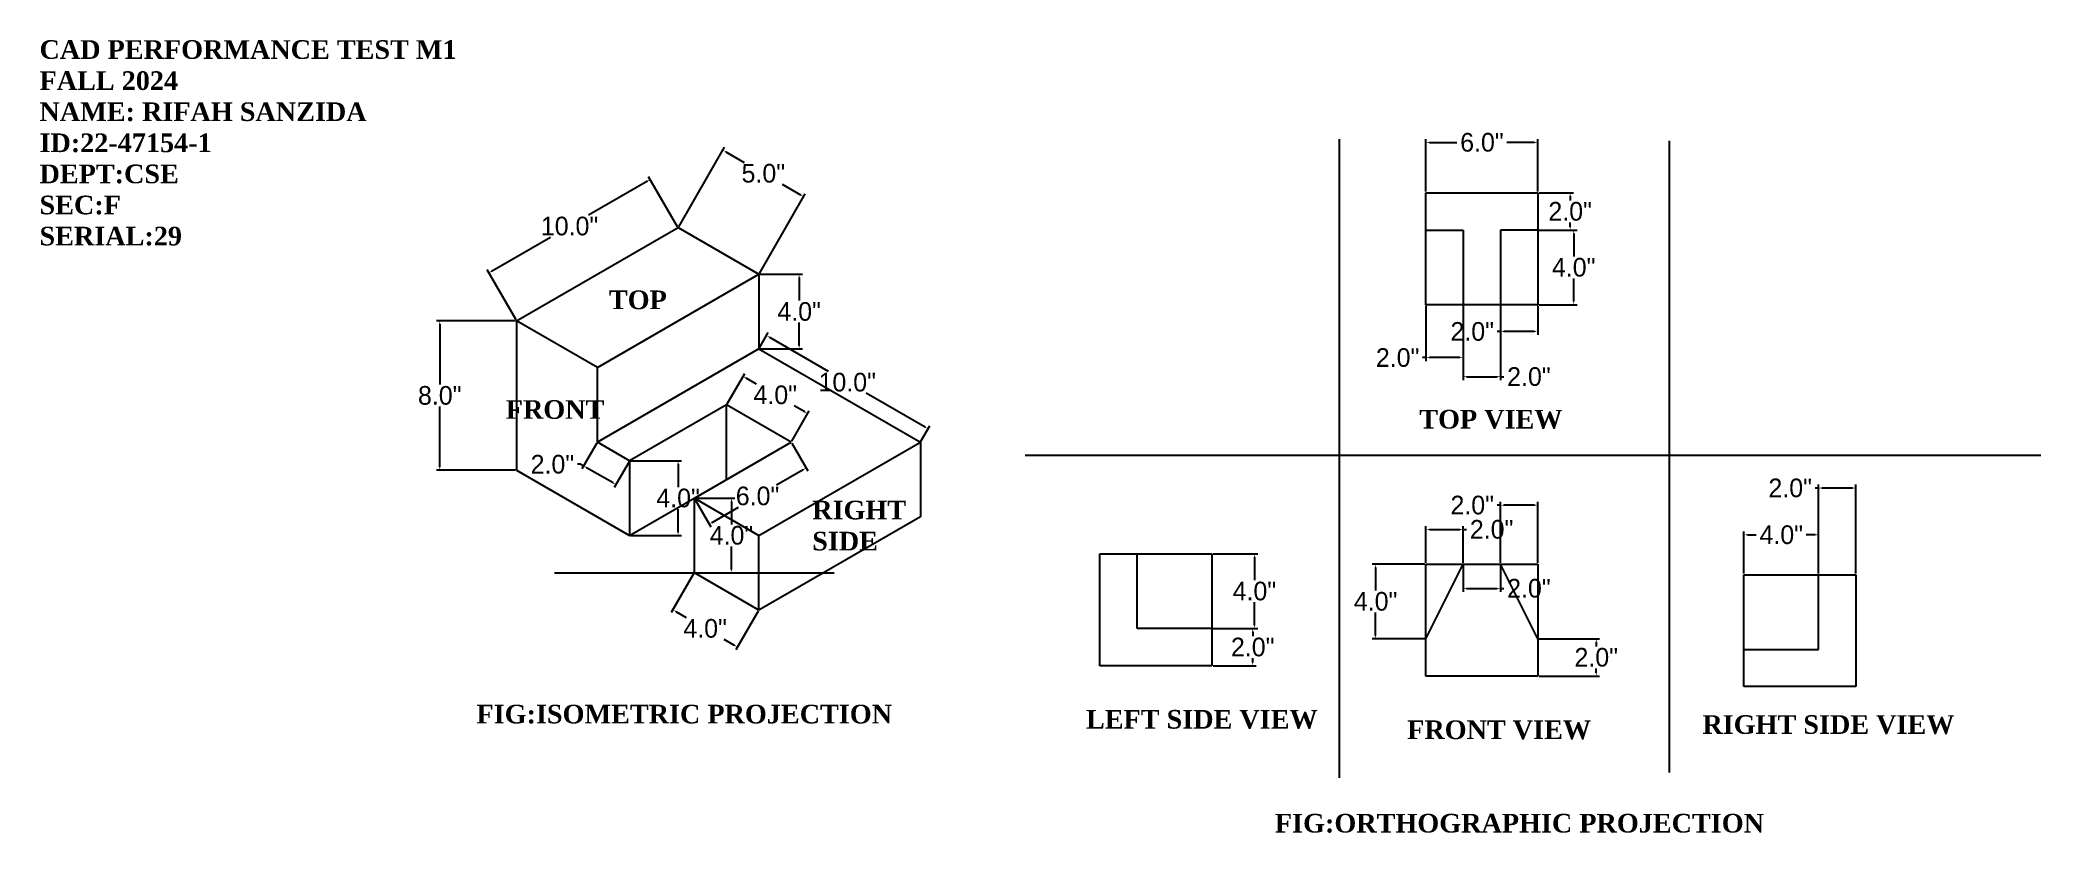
# Model space of a CAD drawing. Header units: inches. Extents: x 4 to 111, y 3 to 45.
import ezdxf

# ---------------------------------------------------------------- set-up
doc = ezdxf.new("R2010")
doc.units = ezdxf.units.IN
doc.header["$MEASUREMENT"] = 0
doc.dimstyles.get("Standard").update_dxf_attribs({"dimtxt": 1, "dimasz": 0.18, "dimexe": 0.18, "dimexo": 0.0625, "dimgap": 0.09, "dimtad": 0, "dimtih": 1, "dimtoh": 1, "dimdec": 1, "dimzin": 0, "dimdsep": 46, "dimlunit": 3, "dimtxsty": 'Standard', "dimcen": 0.09, "dimclrt": 6, "dimadec": 0, "dimazin": 0, "dimtfac": 1, "dimtdec": 1, "dimtofl": 0, "dimtmove": 0, "dimatfit": 3, "dimfxl": 1, "dimtolj": 1, "dimtzin": 0, "dimarcsym": 0})

# ---------------------------------------------------------------- blocks, each defined once
blk = doc.blocks.new('*D2')
at = {"color": 0, "lineweight": -2}
for p, q in [((36.36, 37.59), (33.21, 35.77)), ((37.98, 35.15), (36.43, 37.83)), ((28.01, 32.77), (31.17, 34.59)), ((29.32, 30.15), (27.77, 32.83))]:
    blk.add_line(p, q, dxfattribs=at)
at = {"color": 0}
for points in [[(36.35, 37.61), (36.38, 37.56), (36.52, 37.68)], [(28, 32.79), (28.03, 32.74), (27.86, 32.68)]]:
    blk.add_solid(points, dxfattribs=at)
at = {"layer": 'Defpoints', "color": 0}
for p in [(38.01, 35.1), (27.86, 32.68), (29.35, 30.1)]:
    blk.add_point(p, dxfattribs=at)
at = {"color": 6, "insert": (32.19, 35.18), "char_height": 1, "attachment_point": 5}
blk.add_mtext('\\A1;10.0"', dxfattribs=at)
blk = doc.blocks.new('*D4')
at = {"color": 0, "lineweight": -2}
for p, q in [((29.29, 30.1), (25.05, 30.1)), ((25.23, 29.92), (25.23, 26.69)), ((25.23, 22.28), (25.23, 25.51)), ((29.29, 22.1), (25.05, 22.1))]:
    blk.add_line(p, q, dxfattribs=at)
at = {"color": 0}
for points in [[(25.2, 29.92), (25.26, 29.92), (25.23, 30.1)], [(25.2, 22.28), (25.26, 22.28), (25.23, 22.1)]]:
    blk.add_solid(points, dxfattribs=at)
at = {"layer": 'Defpoints', "color": 0}
for p in [(25.23, 30.1), (29.35, 30.1), (29.35, 22.1)]:
    blk.add_point(p, dxfattribs=at)
at = {"color": 6, "insert": (25.23, 26.1), "char_height": 1, "attachment_point": 5}
blk.add_mtext('\\A1;8.0"', dxfattribs=at)
blk = doc.blocks.new('*D5')
at = {"color": 0, "lineweight": -2}
for p, q in [((42.4, 32.6), (44.68, 32.6)), ((44.5, 32.42), (44.5, 31.19)), ((44.5, 28.78), (44.5, 30.01)), ((42.4, 28.6), (44.68, 28.6))]:
    blk.add_line(p, q, dxfattribs=at)
at = {"color": 0}
for points in [[(44.47, 32.42), (44.53, 32.42), (44.5, 32.6)], [(44.47, 28.78), (44.53, 28.78), (44.5, 28.6)]]:
    blk.add_solid(points, dxfattribs=at)
at = {"layer": 'Defpoints', "color": 0}
for p in [(42.34, 32.6), (44.5, 32.6), (42.34, 28.6)]:
    blk.add_point(p, dxfattribs=at)
at = {"color": 6, "insert": (44.5, 30.6), "char_height": 1, "attachment_point": 5}
blk.add_mtext('\\A1;4.0"', dxfattribs=at)
blk = doc.blocks.new('*D6')
at = {"color": 0, "lineweight": -2}
for p, q in [((42.37, 28.65), (42.84, 29.47)), ((42.91, 29.22), (46.06, 27.4)), ((51.26, 24.4), (48.1, 26.22)), ((51.03, 23.65), (51.5, 24.47))]:
    blk.add_line(p, q, dxfattribs=at)
at = {"color": 0}
for points in [[(42.92, 29.25), (42.89, 29.2), (42.75, 29.31)], [(51.27, 24.43), (51.24, 24.38), (51.41, 24.31)]]:
    blk.add_solid(points, dxfattribs=at)
at = {"layer": 'Defpoints', "color": 0}
for p in [(42.75, 29.31), (42.34, 28.6), (51, 23.6)]:
    blk.add_point(p, dxfattribs=at)
at = {"color": 6, "insert": (47.08, 26.81), "char_height": 1, "attachment_point": 5}
blk.add_mtext('\\A1;10.0"', dxfattribs=at)
blk = doc.blocks.new('*D7')
at = {"color": 0, "lineweight": -2}
for p, q in [((38.84, 16.54), (37.64, 14.46)), ((37.89, 14.52), (38.44, 14.2)), ((42.31, 14.54), (41.1, 12.46)), ((41.04, 12.7), (40.48, 13.02))]:
    blk.add_line(p, q, dxfattribs=at)
at = {"color": 0}
for points in [[(37.9, 14.55), (37.87, 14.5), (37.73, 14.61)], [(41.05, 12.73), (41.02, 12.68), (41.19, 12.61)]]:
    blk.add_solid(points, dxfattribs=at)
at = {"layer": 'Defpoints', "color": 0}
for p in [(38.88, 16.6), (37.73, 14.61), (42.34, 14.6)]:
    blk.add_point(p, dxfattribs=at)
at = {"color": 6, "insert": (39.46, 13.61), "char_height": 1, "attachment_point": 5}
blk.add_mtext('\\A1;4.0"', dxfattribs=at)
blk = doc.blocks.new('*D8')
at = {"color": 0, "lineweight": -2}
for p, q in [((38.94, 20.6), (41.05, 20.6)), ((40.87, 20.42), (40.87, 19.19)), ((40.87, 16.78), (40.87, 18.01)), ((38.94, 16.6), (41.05, 16.6))]:
    blk.add_line(p, q, dxfattribs=at)
at = {"color": 0}
for points in [[(40.84, 20.42), (40.9, 20.42), (40.87, 20.6)], [(40.84, 16.78), (40.9, 16.78), (40.87, 16.6)]]:
    blk.add_solid(points, dxfattribs=at)
at = {"layer": 'Defpoints', "color": 0}
for p in [(38.88, 20.6), (40.87, 20.6), (38.88, 16.6)]:
    blk.add_point(p, dxfattribs=at)
at = {"color": 6, "insert": (40.87, 18.6), "char_height": 1, "attachment_point": 5}
blk.add_mtext('\\A1;4.0"', dxfattribs=at)
blk = doc.blocks.new('*D9')
at = {"color": 0, "lineweight": -2}
for p, q in [((44.1, 23.54), (44.96, 22.06)), ((44.71, 22.12), (43.29, 21.3)), ((38.91, 20.54), (39.76, 19.06)), ((39.83, 19.3), (41.25, 20.12))]:
    blk.add_line(p, q, dxfattribs=at)
at = {"color": 0}
for points in [[(44.7, 22.15), (44.73, 22.1), (44.87, 22.21)], [(39.82, 19.33), (39.85, 19.28), (39.67, 19.21)]]:
    blk.add_solid(points, dxfattribs=at)
at = {"layer": 'Defpoints', "color": 0}
for p in [(44.07, 23.6), (38.88, 20.6), (39.67, 19.21)]:
    blk.add_point(p, dxfattribs=at)
at = {"color": 6, "insert": (42.27, 20.71), "char_height": 1, "attachment_point": 5}
blk.add_mtext('\\A1;6.0"', dxfattribs=at)
blk = doc.blocks.new('*D11')
at = {"color": 0, "lineweight": -2}
for p, q in [((33.65, 23.54), (32.85, 22.17)), ((35.38, 22.54), (34.58, 21.17)), ((32.79, 22.41), (32.61, 22.41)), ((32.94, 22.32), (32.79, 22.41)), ((34.52, 21.41), (33.1, 22.23))]:
    blk.add_line(p, q, dxfattribs=at)
at = {"color": 0}
for points in [[(33.11, 22.26), (33.08, 22.21), (32.94, 22.32)], [(34.53, 21.44), (34.5, 21.39), (34.67, 21.32)]]:
    blk.add_solid(points, dxfattribs=at)
at = {"layer": 'Defpoints', "color": 0}
for p in [(33.68, 23.6), (35.41, 22.6), (32.94, 22.32)]:
    blk.add_point(p, dxfattribs=at)
at = {"color": 6, "insert": (31.27, 22.41), "char_height": 1, "attachment_point": 5}
blk.add_mtext('\\A1;2.0"', dxfattribs=at)
blk = doc.blocks.new('*D12')
at = {"color": 0, "lineweight": -2}
for p, q in [((40.64, 25.65), (41.58, 27.28)), ((41.65, 27.04), (42.2, 26.72)), ((44.1, 23.65), (45.04, 25.28)), ((44.8, 25.22), (44.24, 25.54))]:
    blk.add_line(p, q, dxfattribs=at)
at = {"color": 0}
for points in [[(41.66, 27.06), (41.63, 27.01), (41.49, 27.13)], [(44.81, 25.24), (44.78, 25.19), (44.95, 25.13)]]:
    blk.add_solid(points, dxfattribs=at)
at = {"layer": 'Defpoints', "color": 0}
for p in [(40.61, 25.6), (44.95, 25.13), (44.07, 23.6)]:
    blk.add_point(p, dxfattribs=at)
at = {"color": 6, "insert": (43.22, 26.13), "char_height": 1, "attachment_point": 5}
blk.add_mtext('\\A1;4.0"', dxfattribs=at)
blk = doc.blocks.new('*D13')
at = {"color": 0, "lineweight": -2}
for p, q in [((78.11, 37.03), (78.11, 39.85)), ((84.11, 37.03), (84.11, 39.85)), ((78.29, 39.67), (79.77, 39.67)), ((83.93, 39.67), (82.45, 39.67))]:
    blk.add_line(p, q, dxfattribs=at)
at = {"color": 0}
for points in [[(78.29, 39.7), (78.29, 39.64), (78.11, 39.67)], [(83.93, 39.7), (83.93, 39.64), (84.11, 39.67)]]:
    blk.add_solid(points, dxfattribs=at)
at = {"layer": 'Defpoints', "color": 0}
for p in [(78.11, 39.67), (78.11, 36.97), (84.11, 36.97)]:
    blk.add_point(p, dxfattribs=at)
at = {"color": 6, "insert": (81.11, 39.67), "char_height": 1, "attachment_point": 5}
blk.add_mtext('\\A1;6.0"', dxfattribs=at)
blk = doc.blocks.new('*D14')
at = {"color": 0, "lineweight": -2}
for p, q in [((84.18, 36.97), (86.02, 36.97)), ((85.84, 36.79), (85.84, 36.56)), ((84.18, 34.97), (86.02, 34.97)), ((85.84, 35.15), (85.84, 35.38))]:
    blk.add_line(p, q, dxfattribs=at)
at = {"color": 0}
for points in [[(85.81, 36.79), (85.87, 36.79), (85.84, 36.97)], [(85.81, 35.15), (85.87, 35.15), (85.84, 34.97)]]:
    blk.add_solid(points, dxfattribs=at)
at = {"layer": 'Defpoints', "color": 0}
for p in [(84.11, 36.97), (85.84, 36.97), (84.11, 34.97)]:
    blk.add_point(p, dxfattribs=at)
at = {"color": 6, "insert": (85.84, 35.97), "char_height": 1, "attachment_point": 5}
blk.add_mtext('\\A1;2.0"', dxfattribs=at)
blk = doc.blocks.new('*D15')
at = {"color": 0, "lineweight": -2}
for p, q in [((84.18, 34.97), (86.21, 34.97)), ((86.03, 34.79), (86.03, 33.56)), ((86.03, 31.15), (86.03, 32.38)), ((84.18, 30.97), (86.21, 30.97))]:
    blk.add_line(p, q, dxfattribs=at)
at = {"color": 0}
for points in [[(86, 34.79), (86.06, 34.79), (86.03, 34.97)], [(86, 31.15), (86.06, 31.15), (86.03, 30.97)]]:
    blk.add_solid(points, dxfattribs=at)
at = {"layer": 'Defpoints', "color": 0}
for p in [(84.11, 34.97), (84.11, 30.97), (86.03, 30.97)]:
    blk.add_point(p, dxfattribs=at)
at = {"color": 6, "insert": (86.03, 32.97), "char_height": 1, "attachment_point": 5}
blk.add_mtext('\\A1;4.0"', dxfattribs=at)
blk = doc.blocks.new('*D16')
at = {"color": 0, "lineweight": -2}
for p, q in [((78.11, 30.91), (78.11, 27.95)), ((80.11, 30.91), (80.11, 27.95)), ((78.11, 28.13), (77.93, 28.13)), ((79.93, 28.13), (78.29, 28.13))]:
    blk.add_line(p, q, dxfattribs=at)
at = {"color": 0}
for points in [[(78.29, 28.16), (78.29, 28.1), (78.11, 28.13)], [(79.93, 28.16), (79.93, 28.1), (80.11, 28.13)]]:
    blk.add_solid(points, dxfattribs=at)
at = {"layer": 'Defpoints', "color": 0}
for p in [(78.11, 30.97), (80.11, 30.97), (78.11, 28.13)]:
    blk.add_point(p, dxfattribs=at)
at = {"color": 6, "insert": (76.59, 28.13), "char_height": 1, "attachment_point": 5}
blk.add_mtext('\\A1;2.0"', dxfattribs=at)
blk = doc.blocks.new('*D18')
at = {"color": 0, "lineweight": -2}
for p, q in [((82.11, 30.91), (82.11, 29.35)), ((84.11, 30.91), (84.11, 29.35)), ((82.11, 29.53), (81.93, 29.53)), ((83.93, 29.53), (82.29, 29.53))]:
    blk.add_line(p, q, dxfattribs=at)
at = {"color": 0}
for points in [[(82.29, 29.56), (82.29, 29.5), (82.11, 29.53)], [(83.93, 29.56), (83.93, 29.5), (84.11, 29.53)]]:
    blk.add_solid(points, dxfattribs=at)
at = {"layer": 'Defpoints', "color": 0}
for p in [(82.11, 30.97), (84.11, 30.97), (82.11, 29.53)]:
    blk.add_point(p, dxfattribs=at)
at = {"color": 6, "insert": (80.59, 29.53), "char_height": 1, "attachment_point": 5}
blk.add_mtext('\\A1;2.0"', dxfattribs=at)
blk = doc.blocks.new('*D19')
at = {"color": 0, "lineweight": -2}
for p, q in [((80.11, 30.91), (80.11, 26.93)), ((82.11, 30.91), (82.11, 26.93)), ((80.29, 27.11), (81.93, 27.11)), ((82.11, 27.11), (82.29, 27.11))]:
    blk.add_line(p, q, dxfattribs=at)
at = {"color": 0}
for points in [[(80.29, 27.14), (80.29, 27.08), (80.11, 27.11)], [(81.93, 27.14), (81.93, 27.08), (82.11, 27.11)]]:
    blk.add_solid(points, dxfattribs=at)
at = {"layer": 'Defpoints', "color": 0}
for p in [(80.11, 30.97), (82.11, 30.97), (82.11, 27.11)]:
    blk.add_point(p, dxfattribs=at)
at = {"color": 6, "insert": (83.63, 27.11), "char_height": 1, "attachment_point": 5}
blk.add_mtext('\\A1;2.0"', dxfattribs=at)
blk = doc.blocks.new('*D20')
at = {"color": 0, "lineweight": -2}
for p, q in [((78.11, 17.12), (78.11, 19.1)), ((78.29, 18.92), (79.93, 18.92)), ((80.11, 17.12), (80.11, 19.1)), ((80.11, 18.92), (80.29, 18.92))]:
    blk.add_line(p, q, dxfattribs=at)
at = {"color": 0}
for points in [[(78.29, 18.95), (78.29, 18.89), (78.11, 18.92)], [(79.93, 18.95), (79.93, 18.89), (80.11, 18.92)]]:
    blk.add_solid(points, dxfattribs=at)
at = {"layer": 'Defpoints', "color": 0}
for p in [(80.11, 18.92), (78.11, 17.06), (80.11, 17.06)]:
    blk.add_point(p, dxfattribs=at)
at = {"color": 6, "insert": (81.63, 18.92), "char_height": 1, "attachment_point": 5}
blk.add_mtext('\\A1;2.0"', dxfattribs=at)
blk = doc.blocks.new('*D21')
at = {"color": 0, "lineweight": -2}
for p, q in [((80.11, 17), (80.11, 15.58)), ((82.11, 17), (82.11, 15.58)), ((80.29, 15.76), (81.93, 15.76)), ((82.11, 15.76), (82.29, 15.76))]:
    blk.add_line(p, q, dxfattribs=at)
at = {"color": 0}
for points in [[(80.29, 15.79), (80.29, 15.73), (80.11, 15.76)], [(81.93, 15.79), (81.93, 15.73), (82.11, 15.76)]]:
    blk.add_solid(points, dxfattribs=at)
at = {"layer": 'Defpoints', "color": 0}
for p in [(80.11, 17.06), (82.11, 17.06), (82.11, 15.76)]:
    blk.add_point(p, dxfattribs=at)
at = {"color": 6, "insert": (83.63, 15.76), "char_height": 1, "attachment_point": 5}
blk.add_mtext('\\A1;2.0"', dxfattribs=at)
blk = doc.blocks.new('*D22')
at = {"color": 0, "lineweight": -2}
for p, q in [((82.11, 17.12), (82.11, 20.4)), ((84.11, 17.12), (84.11, 20.4)), ((82.11, 20.22), (81.93, 20.22)), ((83.93, 20.22), (82.29, 20.22))]:
    blk.add_line(p, q, dxfattribs=at)
at = {"color": 0}
for points in [[(82.29, 20.25), (82.29, 20.19), (82.11, 20.22)], [(83.93, 20.25), (83.93, 20.19), (84.11, 20.22)]]:
    blk.add_solid(points, dxfattribs=at)
at = {"layer": 'Defpoints', "color": 0}
for p in [(82.11, 20.22), (82.11, 17.06), (84.11, 17.06)]:
    blk.add_point(p, dxfattribs=at)
at = {"color": 6, "insert": (80.59, 20.22), "char_height": 1, "attachment_point": 5}
blk.add_mtext('\\A1;2.0"', dxfattribs=at)
blk = doc.blocks.new('*D23')
at = {"color": 0, "lineweight": -2}
for p, q in [((78.05, 17.06), (75.23, 17.06)), ((75.41, 16.88), (75.41, 15.65)), ((75.41, 13.24), (75.41, 14.47)), ((78.05, 13.06), (75.23, 13.06))]:
    blk.add_line(p, q, dxfattribs=at)
at = {"color": 0}
for points in [[(75.38, 16.88), (75.44, 16.88), (75.41, 17.06)], [(75.38, 13.24), (75.44, 13.24), (75.41, 13.06)]]:
    blk.add_solid(points, dxfattribs=at)
at = {"layer": 'Defpoints', "color": 0}
for p in [(75.41, 17.06), (78.11, 17.06), (78.11, 13.06)]:
    blk.add_point(p, dxfattribs=at)
at = {"color": 6, "insert": (75.41, 15.06), "char_height": 1, "attachment_point": 5}
blk.add_mtext('\\A1;4.0"', dxfattribs=at)
blk = doc.blocks.new('*D24')
at = {"color": 0, "lineweight": -2}
for p, q in [((84.18, 13.06), (87.42, 13.06)), ((87.24, 12.88), (87.24, 12.65)), ((84.18, 11.06), (87.42, 11.06)), ((87.24, 11.24), (87.24, 11.47))]:
    blk.add_line(p, q, dxfattribs=at)
at = {"color": 0}
for points in [[(87.21, 12.88), (87.27, 12.88), (87.24, 13.06)], [(87.21, 11.24), (87.27, 11.24), (87.24, 11.06)]]:
    blk.add_solid(points, dxfattribs=at)
at = {"layer": 'Defpoints', "color": 0}
for p in [(84.11, 13.06), (84.11, 11.06), (87.24, 11.06)]:
    blk.add_point(p, dxfattribs=at)
at = {"color": 6, "insert": (87.24, 12.06), "char_height": 1, "attachment_point": 5}
blk.add_mtext('\\A1;2.0"', dxfattribs=at)
blk = doc.blocks.new('*D25')
at = {"color": 0, "lineweight": -2}
for p, q in [((95.16, 16.56), (95.16, 18.81)), ((95.34, 18.63), (95.82, 18.63)), ((98.98, 18.63), (98.5, 18.63)), ((99.16, 16.56), (99.16, 18.81))]:
    blk.add_line(p, q, dxfattribs=at)
at = {"color": 0}
for points in [[(95.34, 18.66), (95.34, 18.6), (95.16, 18.63)], [(98.98, 18.66), (98.98, 18.6), (99.16, 18.63)]]:
    blk.add_solid(points, dxfattribs=at)
at = {"layer": 'Defpoints', "color": 0}
for p in [(99.16, 18.63), (95.16, 16.49), (99.16, 16.49)]:
    blk.add_point(p, dxfattribs=at)
at = {"color": 6, "insert": (97.16, 18.63), "char_height": 1, "attachment_point": 5}
blk.add_mtext('\\A1;4.0"', dxfattribs=at)
blk = doc.blocks.new('*D26')
at = {"color": 0, "lineweight": -2}
for p, q in [((99.16, 21.14), (98.98, 21.14)), ((99.16, 16.56), (99.16, 21.32)), ((100.98, 21.14), (99.34, 21.14)), ((101.16, 16.56), (101.16, 21.32))]:
    blk.add_line(p, q, dxfattribs=at)
at = {"color": 0}
for points in [[(99.34, 21.17), (99.34, 21.11), (99.16, 21.14)], [(100.98, 21.17), (100.98, 21.11), (101.16, 21.14)]]:
    blk.add_solid(points, dxfattribs=at)
at = {"layer": 'Defpoints', "color": 0}
for p in [(99.16, 21.14), (99.16, 16.49), (101.16, 16.49)]:
    blk.add_point(p, dxfattribs=at)
at = {"color": 6, "insert": (97.64, 21.14), "char_height": 1, "attachment_point": 5}
blk.add_mtext('\\A1;2.0"', dxfattribs=at)
blk = doc.blocks.new('*D27')
at = {"color": 0, "lineweight": -2}
for p, q in [((66.69, 17.61), (69.09, 17.61)), ((68.91, 17.43), (68.91, 16.2)), ((68.91, 13.79), (68.91, 15.02)), ((66.69, 13.61), (69.09, 13.61))]:
    blk.add_line(p, q, dxfattribs=at)
at = {"color": 0}
for points in [[(68.88, 17.43), (68.94, 17.43), (68.91, 17.61)], [(68.88, 13.79), (68.94, 13.79), (68.91, 13.61)]]:
    blk.add_solid(points, dxfattribs=at)
at = {"layer": 'Defpoints', "color": 0}
for p in [(66.62, 17.61), (68.91, 17.61), (66.62, 13.61)]:
    blk.add_point(p, dxfattribs=at)
at = {"color": 6, "insert": (68.91, 15.61), "char_height": 1, "attachment_point": 5}
blk.add_mtext('\\A1;4.0"', dxfattribs=at)
blk = doc.blocks.new('*D28')
at = {"color": 0, "lineweight": -2}
for p, q in [((66.69, 13.61), (69, 13.61)), ((68.82, 13.43), (68.82, 13.2)), ((68.82, 11.79), (68.82, 12.02)), ((66.69, 11.61), (69, 11.61))]:
    blk.add_line(p, q, dxfattribs=at)
at = {"color": 0}
for points in [[(68.79, 13.43), (68.85, 13.43), (68.82, 13.61)], [(68.79, 11.79), (68.85, 11.79), (68.82, 11.61)]]:
    blk.add_solid(points, dxfattribs=at)
at = {"layer": 'Defpoints', "color": 0}
for p in [(66.62, 13.61), (68.82, 13.61), (66.62, 11.61)]:
    blk.add_point(p, dxfattribs=at)
at = {"color": 6, "insert": (68.82, 12.61), "char_height": 1, "attachment_point": 5}
blk.add_mtext('\\A1;2.0"', dxfattribs=at)
blk = doc.blocks.new('*D29')
at = {"color": 0, "lineweight": -2}
for p, q in [((38.04, 35.15), (40.5, 39.41)), ((40.57, 39.17), (41.56, 38.6)), ((42.37, 32.65), (44.83, 36.91)), ((44.59, 36.85), (43.6, 37.42))]:
    blk.add_line(p, q, dxfattribs=at)
at = {"color": 0}
for points in [[(40.58, 39.19), (40.55, 39.14), (40.41, 39.26)], [(44.6, 36.87), (44.57, 36.82), (44.74, 36.76)]]:
    blk.add_solid(points, dxfattribs=at)
at = {"layer": 'Defpoints', "color": 0}
for p in [(44.74, 36.76), (38.01, 35.1), (42.34, 32.6)]:
    blk.add_point(p, dxfattribs=at)
at = {"color": 6, "insert": (42.58, 38.01), "char_height": 1, "attachment_point": 5}
blk.add_mtext('\\A1;5.0"', dxfattribs=at)
blk = doc.blocks.new('*D30')
at = {"color": 0, "lineweight": -2}
for p, q in [((35.47, 22.6), (38.19, 22.6)), ((38.01, 22.42), (38.01, 21.19)), ((38.01, 18.78), (38.01, 20.01)), ((35.47, 18.6), (38.19, 18.6))]:
    blk.add_line(p, q, dxfattribs=at)
at = {"color": 0}
for points in [[(37.98, 22.42), (38.04, 22.42), (38.01, 22.6)], [(37.98, 18.78), (38.04, 18.78), (38.01, 18.6)]]:
    blk.add_solid(points, dxfattribs=at)
at = {"layer": 'Defpoints', "color": 0}
for p in [(35.41, 22.6), (38.01, 22.6), (35.41, 18.6)]:
    blk.add_point(p, dxfattribs=at)
at = {"color": 6, "insert": (38.01, 20.6), "char_height": 1, "attachment_point": 5}
blk.add_mtext('\\A1;4.0"', dxfattribs=at)

msp = doc.modelspace()

# ---------------------------------------------------------------- linework, layer by layer
for p, q in [((73.47, 5.61), (73.47, 39.84)), ((91.16, 5.89), (91.16, 39.75)), ((78.11, 36.97), (84.11, 36.97)), ((78.11, 34.97), (78.11, 36.97)), ((84.11, 36.97), (84.11, 34.97)), ((29.35, 30.1), (38.01, 35.1)), ((38.01, 35.1), (42.34, 32.6)), ((78.11, 30.97), (78.11, 34.97)), ((78.11, 34.97), (80.11, 34.97)), ((80.11, 34.97), (80.11, 30.97)), ((84.11, 34.97), (82.11, 34.97)), ((82.11, 34.97), (82.11, 30.97)), ((84.11, 34.97), (84.11, 30.97)), ((33.68, 27.6), (42.34, 32.6)), ((42.34, 32.6), (42.34, 28.6)), ((33.68, 27.6), (29.35, 30.1)), ((29.35, 30.1), (29.35, 22.1)), ((80.11, 30.97), (78.11, 30.97)), ((82.11, 30.97), (80.11, 30.97)), ((84.11, 30.97), (82.11, 30.97)), ((42.34, 28.6), (33.68, 23.6)), ((42.34, 28.6), (51, 23.6)), ((33.68, 23.6), (33.68, 27.6)), ((40.61, 25.6), (35.41, 22.6)), ((44.07, 23.6), (40.61, 25.6)), ((40.61, 21.6), (40.61, 25.6)), ((35.41, 22.6), (33.68, 23.6)), ((35.41, 22.6), (35.41, 18.6)), ((38.88, 20.6), (44.07, 23.6)), ((42.34, 18.6), (51, 23.6)), ((51, 23.6), (51, 19.6)), ((56.62, 22.91), (111.08, 22.91)), ((29.35, 22.1), (35.41, 18.6)), ((35.41, 18.6), (40.61, 21.6)), ((38.88, 16.6), (38.88, 20.6)), ((38.88, 20.6), (42.34, 18.6)), ((51, 19.6), (42.34, 14.6)), ((42.34, 14.6), (42.34, 18.6)), ((60.62, 17.61), (62.62, 17.61)), ((60.62, 11.61), (60.62, 17.61)), ((62.62, 17.61), (66.62, 17.61)), ((62.62, 13.61), (62.62, 17.61)), ((66.62, 17.61), (66.62, 13.61)), ((31.38, 16.6), (46.38, 16.6)), ((42.34, 14.6), (38.88, 16.6)), ((78.11, 17.06), (80.11, 17.06)), ((78.11, 13.06), (78.11, 17.06)), ((78.11, 13.06), (80.11, 17.06)), ((80.11, 17.06), (82.11, 17.06)), ((82.11, 17.06), (84.11, 17.06)), ((84.11, 13.06), (82.11, 17.06)), ((84.11, 17.06), (84.11, 13.06)), ((95.16, 16.49), (99.16, 16.49)), ((95.16, 12.49), (95.16, 16.49)), ((99.16, 16.49), (101.16, 16.49)), ((99.16, 12.49), (99.16, 16.49)), ((101.16, 16.49), (101.16, 10.49)), ((66.62, 13.61), (62.62, 13.61)), ((66.62, 13.61), (66.62, 11.61)), ((78.11, 11.06), (78.11, 13.06)), ((84.11, 13.06), (84.11, 11.06)), ((95.16, 10.49), (95.16, 12.49)), ((95.16, 12.49), (99.16, 12.49)), ((66.62, 11.61), (60.62, 11.61)), ((84.11, 11.06), (78.11, 11.06)), ((101.16, 10.49), (95.16, 10.49))]:
    msp.add_line(p, q)

# ---------------------------------------------------------------- texts
at = {"attachment_point": 1}
for s, insert, char_height in [('{\\fTimes New Roman|b1|i0|c0|p18;\\C6;CAD PERFORMANCE TEST M1\\PFALL 2024\\PNAME: RIFAH SANZIDA\\PID:22-47154-1\\PDEPT:CSE\\PSEC:F\\PSERIAL:29}', (3.77, 45.15), 1), ('{\\fTimes New Roman|b1|i0|c0|p18;TOP}', (34.3, 31.73), 1), ('{\\fTimes New Roman|b1|i0|c0|p18;\\H5x;FRONT}', (28.77, 25.85), 0.2), ('{\\fTimes New Roman|b1|i0|c0|p18;\\H5x;\\C4;TOP VIEW}', (77.75, 25.33), 0.2), ('{\\fTimes New Roman|b1|i0|c0|p18;\\H5x;\\C4;FIG:ISOMETRIC PROJECTION}', (27.2, 9.52), 0.2), ('{\\fTimes New Roman|b1|i0|c0|p18;\\H5x;\\C4;LEFT SIDE VIEW}', (59.88, 9.24), 0.2), ('{\\fTimes New Roman|b1|i0|c0|p18;\\C4;FRONT VIEW}', (77.1, 8.68), 1), ('{\\fTimes New Roman|b1|i0|c0|p18;\\H5x;\\C4;RIGHT SIDE VIEW}', (92.93, 8.96), 0.2), ('{\\fTimes New Roman|b1|i0|c0|p18;\\H5x;\\C4;FIG:ORTHOGRAPHIC PROJECTION}', (70.01, 3.67), 0.2)]:
    msp.add_mtext(s, dxfattribs=dict(at, insert=insert, char_height=char_height))
at = {"insert": (45.2, 20.46), "char_height": 1, "width": 3.4641, "attachment_point": 1}
msp.add_mtext('{\\fTimes New Roman|b1|i0|c0|p18;RIGHT SIDE}', dxfattribs=at)

# ---------------------------------------------------------------- dimensions: what is measured, and where the dimension line sits
for base, p1, p2, picture, middle in [((78.11, 39.67), (84.11, 36.97), (78.11, 36.97), '*D13', (81.11, 39.67)), ((78.11, 28.13), (80.11, 30.97), (78.11, 30.97), '*D16', (76.59, 28.13)), ((82.11, 29.53), (84.11, 30.97), (82.11, 30.97), '*D18', (80.59, 29.53)), ((82.11, 27.11), (80.11, 30.97), (82.11, 30.97), '*D19', (83.63, 27.11)), ((99.16, 21.14), (101.16, 16.49), (99.16, 16.49), '*D26', (97.64, 21.14)), ((82.11, 20.22), (84.11, 17.06), (82.11, 17.06), '*D22', (80.59, 20.22)), ((80.11, 18.92), (78.11, 17.06), (80.11, 17.06), '*D20', (81.63, 18.92)), ((99.16, 18.63), (95.16, 16.49), (99.16, 16.49), '*D25', (97.16, 18.63)), ((82.11, 15.76), (80.11, 17.06), (82.11, 17.06), '*D21', (83.63, 15.76))]:
    dim = msp.add_linear_dim(base=base, p1=p1, p2=p2, dimstyle='Standard')
    dim.commit()
    dim.dimension.update_dxf_attribs({"geometry": picture, "text_midpoint": middle})
for p1, p2, distance, picture, middle in [((38.01, 35.1), (42.34, 32.6), 4.81, '*D29', (42.58, 38.01)), ((38.01, 35.1), (29.35, 30.1), -2.98, '*D2', (32.19, 35.18)), ((42.34, 28.6), (42.34, 32.6), -2.16, '*D5', (44.5, 30.6)), ((29.35, 22.1), (29.35, 30.1), 4.12, '*D4', (25.23, 26.1)), ((51, 23.6), (42.34, 28.6), -0.83, '*D6', (47.08, 26.81)), ((40.61, 25.6), (44.07, 23.6), 1.77, '*D12', (43.22, 26.13)), ((35.41, 22.6), (33.68, 23.6), 1.47, '*D11', (31.27, 22.41)), ((35.41, 18.6), (35.41, 22.6), -2.6, '*D30', (38.01, 20.6)), ((44.07, 23.6), (38.88, 20.6), 1.6, '*D9', (42.27, 20.71)), ((38.88, 16.6), (38.88, 20.6), -2, '*D8', (40.87, 18.6)), ((42.34, 14.6), (38.88, 16.6), 2.29, '*D7', (39.46, 13.61))]:
    dim = msp.add_aligned_dim(p1=p1, p2=p2, distance=distance, dimstyle='Standard')
    dim.commit()
    dim.dimension.update_dxf_attribs({"geometry": picture, "text_midpoint": middle})
for base, p1, p2, picture, middle in [((85.84, 36.97), (84.11, 34.97), (84.11, 36.97), '*D14', (85.84, 35.97)), ((86.03, 30.97), (84.11, 34.97), (84.11, 30.97), '*D15', (86.03, 32.97)), ((68.91, 17.61), (66.62, 13.61), (66.62, 17.61), '*D27', (68.91, 15.61)), ((75.41, 17.06), (78.11, 13.06), (78.11, 17.06), '*D23', (75.41, 15.06)), ((68.82, 13.61), (66.62, 11.61), (66.62, 13.61), '*D28', (68.82, 12.61)), ((87.24, 11.06), (84.11, 13.06), (84.11, 11.06), '*D24', (87.24, 12.06))]:
    dim = msp.add_linear_dim(base=base, p1=p1, p2=p2, angle=90, dimstyle='Standard')
    dim.commit()
    dim.dimension.update_dxf_attribs({"geometry": picture, "text_midpoint": middle})

doc.saveas('drawing.dxf')
